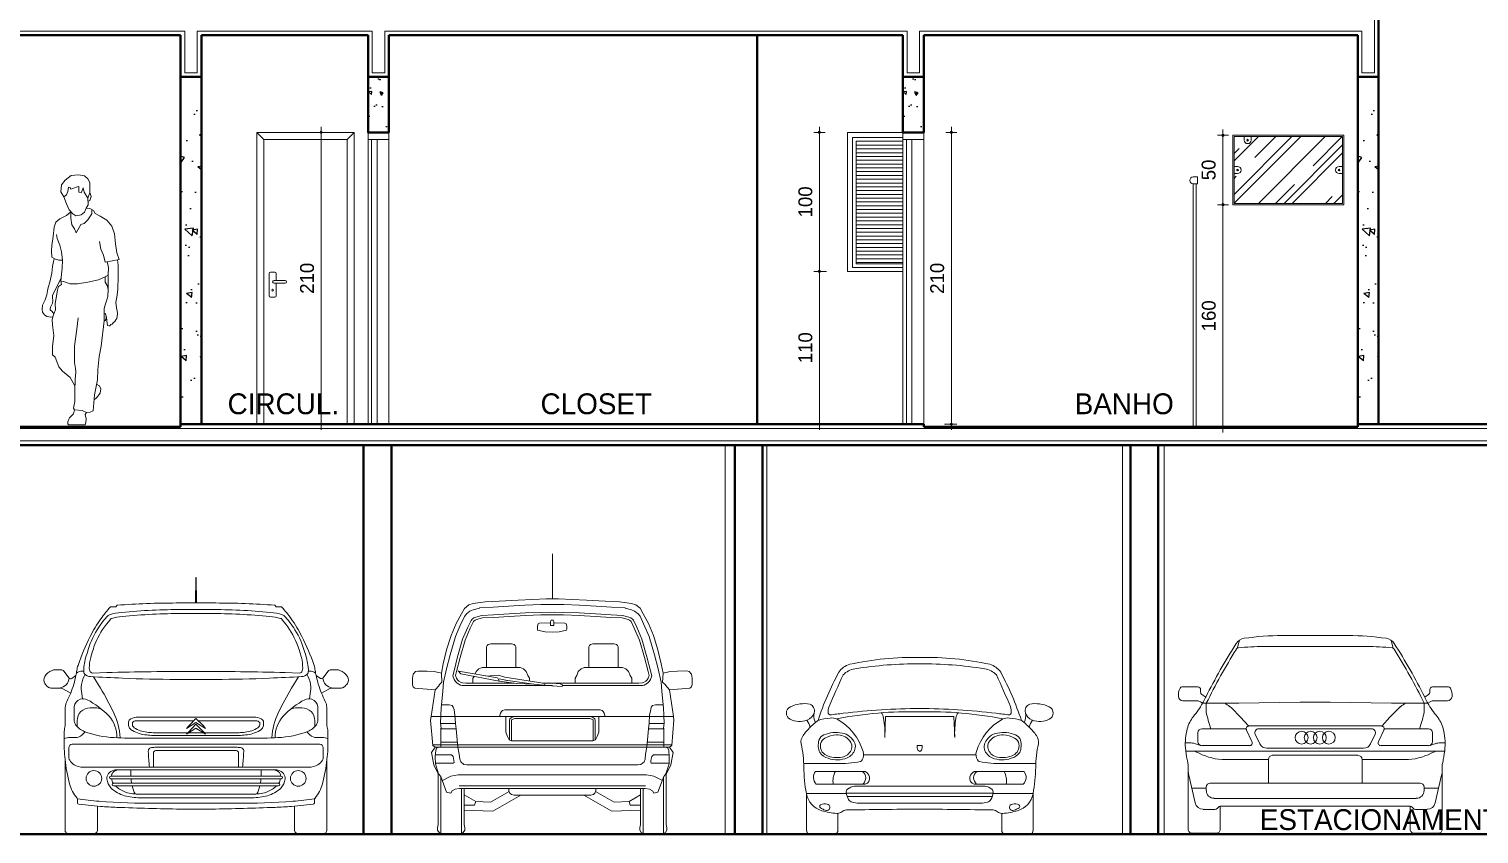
# Model space of a CAD drawing. Header units: millimetres. Extents: x 13204 to 24802, y 21209 to 40694.
# Drawn here: x 14098 to 15141, y 28889 to 29468 of the extents above; entities that cross this region are included whole.
import ezdxf

# ---------------------------------------------------------------- set-up
doc = ezdxf.new("R2010")
doc.units = ezdxf.units.MM
for name, color, linetype, lineweight in [('COTAS', 30, 'Continuous', 5), ('Esquadrias', 2, 'Continuous', 20), ('Hachura', 8, 'Continuous', 0), ('Layout', 6, 'Continuous', 15), ('Meia Parede', 11, 'Continuous', 40), ('Moveis', 6, 'Continuous', 13), ('PAREDE', 1, 'Continuous', 40), ('Paredes', 1, 'Continuous', 40), ('PISO', 5, 'Continuous', 5), ('TEXTO', 4, 'Continuous', 5), ('Veiculos e pessoas', 245, 'Continuous', 0)]:
    doc.layers.add(name, color=color, linetype=linetype, lineweight=lineweight)
doc.layers.add('HACHURAS', color=8, linetype='Continuous')
doc.styles.add('LANA', font='stylu.ttf')
doc.dimstyles.new('COTA 50', dxfattribs={"dimscale": 0, "dimtxt": 10, "dimasz": 0.5, "dimexe": 1.25, "dimexo": 5, "dimgap": 5, "dimtad": 1, "dimdec": 0, "dimtxsty": 'LANA', "dimblk": 'cota', "dimcen": 2.5, "dimse2": 1, "dimclrd": 256, "dimclre": 256, "dimclrt": 256, "dimaunit": 1, "dimadec": 0, "dimazin": 0, "dimtfac": 1, "dimtdec": 0, "dimtmove": 0, "dimatfit": 3, "dimldrblk": 'DOTSMALL', "dimfxl": 5, "dimfxlon": 1, "dimtzin": 9, "dimlwd": -1, "dimlwe": -1, "dimarcsym": 0})

# ---------------------------------------------------------------- blocks, each defined once
blk = doc.blocks.new('Xsara Picasso_f')
at = {"layer": 'Veiculos e pessoas'}
blk.add_lwpolyline([(334, 1422, 0.036518), (247, 1214, 0.049026), (238, 1178, -0.012477), (232, 1142), (201, 1120, -0.393143), (184, 1123), (144, 1173, 0.201866), (126, 1183), (83, 1183, 0.093217), (60, 1178, 0.168146), (7, 1133, 0.272807), (7, 1084, 0.106088), (30, 1059, 0.142364), (52, 1051), (114, 1051, -0.111184), (133, 1047), (194, 1015, -0.022939), (166, 955, 0.125182), (155, 912), (155, 801, -0.046431), (150, 760, 0.033805), (147, 717), (147, 613, 0.010186), (153, 538), (153, 31, 0.414214), (184, 0), (356, 0, 0.414214), (387, 31), (387, 200), (408, 198, 0.009834), (527, 192, 0.003729), (983, 179), (1096, 179), (1209, 179, 0.003729), (1666, 192, 0.009834), (1784, 198), (1805, 200), (1805, 31, 0.414214), (1836, 0), (2008, 0, 0.414214), (2039, 31), (2039, 538, 0.010186), (2046, 613), (2046, 717, 0.033805), (2043, 760, -0.046431), (2037, 801), (2037, 912, 0.125182), (2027, 955, -0.022939), (1999, 1015), (2059, 1047, -0.111184), (2079, 1051), (2141, 1051, 0.142364), (2163, 1059, 0.106088), (2186, 1084, 0.272807), (2186, 1133, 0.168146), (2132, 1178, 0.093217), (2109, 1183), (2067, 1183, 0.201866), (2048, 1173), (2008, 1123, -0.393143), (1992, 1120), (1960, 1142, -0.012477), (1954, 1178, 0.049026), (1946, 1214, 0.036518), (1858, 1422, 0.035437), (1781, 1550, 0.038843), (1711, 1635), (1672, 1635), (1664, 1647, 0.018417), (1238, 1663), (1100, 1663), (1097, 1846), (1095, 1846), (1092, 1663), (954, 1663, 0.018417), (528, 1647), (520, 1635), (481, 1635, 0.038843), (412, 1550, 0.035437)], format="xyb", close=True, dxfattribs=at)
at = {"layer": 'Veiculos e pessoas', "color": 8}
for points in [[(337, 1133, -0.216), (292, 1155, -0.13733), (288, 1181), (289, 1203, -0.060917), (314, 1307, -0.075164), (385, 1470, -0.059602), (463, 1572, -0.12864), (473, 1578, -0.047572), (561, 1595, -0.024033), (1000, 1616), (1096, 1616), (1193, 1616, -0.024033), (1631, 1595, -0.047572), (1719, 1578, -0.12864), (1729, 1572, -0.059602), (1808, 1470, -0.075164), (1879, 1307, -0.060917), (1903, 1203), (1905, 1181, -0.13733), (1900, 1155, -0.216), (1855, 1133, -0.000888), (1625, 1122, -0.011379), (1235, 1113), (1096, 1113), (957, 1113, -0.011379), (567, 1122, -0.000888)], [(1096, 1171, 0.005626), (453, 1162), (350, 1159, -0.285895), (332, 1174, -0.085989), (328, 1194, -0.065828), (338, 1271, -0.031861), (371, 1371, -0.079973), (465, 1528), (482, 1548, -0.150783), (488, 1552, -0.043769), (564, 1566, -0.024033), (1000, 1587), (1096, 1587), (1193, 1587, -0.024033), (1628, 1566, -0.043769), (1705, 1552, -0.150783), (1711, 1548), (1728, 1528, -0.079973), (1822, 1371, -0.031861), (1855, 1271, -0.065828), (1864, 1194, -0.085989), (1861, 1174, -0.285895), (1842, 1159), (1739, 1162, 0.005626)], [(1406, 709), (1096, 709), (786, 709, -0.013749), (741, 713, -0.117613), (638, 745, -0.083221), (618, 762, -0.168462), (610, 787), (610, 805, -0.199975), (616, 820, -0.192348), (666, 840), (1096, 840), (1527, 840, -0.192348), (1576, 820, -0.199975), (1583, 805), (1583, 787, -0.168462), (1574, 762, -0.083221), (1555, 745, -0.117613), (1452, 713, -0.013749)], [(219, 499, 0.137638), (285, 481), (1096, 481), (1908, 481, 0.137638), (1973, 499, 0.114466), (2006, 531, 0.136391), (2012, 552), (2012, 621, 0.415454), (1987, 646), (1096, 646), (205, 646, 0.415454), (180, 621), (180, 552, 0.136391), (187, 531, 0.114466)], [(705, 261, -0.063331), (596, 272, -0.114603), (496, 321, -0.147407), (458, 377, -0.133969), (457, 417, -0.209319), (482, 450, -0.12926), (527, 462), (1096, 462), (1665, 462, -0.12926), (1710, 450, -0.209319), (1735, 417, -0.133969), (1734, 377, -0.147407), (1696, 321, -0.114603), (1596, 272, -0.063331), (1487, 261), (1096, 261)], [(483, 398, -0.952237), (483, 417), (1096, 417), (1709, 417, -0.952237), (1709, 398), (1096, 398)], [(502, 346, -0.952237), (502, 365), (1096, 365), (1690, 365, -0.952237), (1690, 346), (1096, 347)]]:
    blk.add_lwpolyline(points, format="xyb", close=True, dxfattribs=at)
for points in [[(1092, 1663), (1100, 1663)], [(1148, 729), (1096, 729), (1045, 729)]]:
    blk.add_lwpolyline(points, dxfattribs=at)
for points in [[(287, 1173), (279, 1173, 0.1617), (236, 1159)], [(297, 1150, 0.094543), (272, 1076, 0.072657), (273, 1009), (278, 974)], [(1914, 974), (1919, 1009, 0.072657), (1921, 1076, 0.094543), (1895, 1150)], [(1957, 1159, 0.1617), (1913, 1173), (1905, 1173)], [(114, 1051, 0.352741), (184, 1123)], [(194, 1015, 0.045842), (232, 1142)], [(551, 692, 0.093607), (502, 876, 0.024681), (409, 1049), (358, 1132)], [(1834, 1132), (1784, 1049, 0.024681), (1690, 876, 0.093607), (1641, 692)], [(1960, 1142, 0.045842), (1999, 1015)], [(2008, 1123, 0.352741), (2079, 1051)], [(706, 689), (1096, 689), (706, 689, -0.014574), (508, 694, -0.081657), (292, 738, -0.135607), (229, 787, -0.077763), (220, 811, -0.014359), (219, 919, -0.254646), (261, 970, -0.206975), (312, 967, -0.081315), (468, 850, -0.190852), (527, 693)], [(1487, 689, 0.014574), (1685, 694, 0.081657), (1901, 738, 0.135607), (1963, 787, 0.077763), (1972, 811, 0.014359), (1973, 919, 0.254646), (1931, 970, 0.206975), (1880, 967, 0.081315), (1725, 850, 0.190852), (1666, 693)], [(240, 774), (240, 815, -0.414214), (333, 908), (351, 908), (371, 908, -0.076025), (411, 902)], [(1952, 774), (1952, 815, 0.414214), (1859, 908), (1842, 908), (1822, 908, 0.076025), (1781, 902)], [(299, 735), (276, 713, -0.207618), (228, 695), (190, 695, 0.129287), (147, 684)], [(1080, 815), (666, 815, 0.250037), (638, 803), (638, 787, 0.114954), (640, 778, 0.089451), (651, 765, 0.115998), (743, 733, 0.013541), (787, 729), (1037, 729)], [(1112, 815), (1527, 815, -0.250037), (1555, 803), (1555, 787, -0.114954), (1553, 778, -0.089451), (1541, 765, -0.115998), (1449, 733, -0.013541), (1406, 729), (1156, 729)], [(2046, 684, 0.129287), (2003, 695), (1965, 695, -0.207618), (1916, 713), (1894, 735)], [(153, 538, 0.037587), (186, 362, 0.108651), (240, 258), (244, 253, 0.019233), (398, 236, 0.017996), (807, 221), (1096, 221), (1385, 221, 0.017996), (1794, 236, 0.019233), (1948, 253), (1948, 223, -0.362348), (1940, 215), (1805, 200)], [(1431, 481, 0.005573), (1440, 593, 0.06832), (1440, 601, 0.286121), (1423, 620, 0.071157), (1392, 624), (1096, 624), (800, 624, 0.071157), (769, 620, 0.286121), (753, 601, 0.06832), (752, 593, 0.005573), (761, 481)], [(1403, 481), (1403, 582, 0.414214), (1385, 600), (1096, 600), (807, 600, 0.414214), (789, 582), (789, 481)], [(2039, 538, -0.037587), (2006, 362, -0.108651), (1953, 258), (1948, 253)], [(817, 462), (541, 462, 0.171119), (503, 448, 0.198831), (486, 417)], [(627, 462), (627, 427, 0.007109), (627, 417)], [(1707, 417, 0.198831), (1690, 448, 0.171119), (1651, 462), (1375, 462)], [(1565, 417, 0.007109), (1565, 427), (1565, 462)], [(487, 398, 0.097248), (500, 365)], [(1676, 346, -0.050137), (1646, 323, -0.068781), (1589, 297, -0.063564), (1488, 287), (1096, 287), (705, 287, -0.063564), (603, 297, -0.068781), (546, 323, -0.050137), (516, 346)], [(628, 398, 0.024972), (633, 365)], [(637, 346, 0.046128), (657, 288)], [(1535, 288, 0.046128), (1555, 346)], [(1559, 365, 0.024972), (1564, 398)], [(1692, 365, 0.097248), (1705, 398)], [(387, 200), (252, 215, -0.362348), (244, 223), (244, 253)]]:
    blk.add_lwpolyline(points, format="xyb", dxfattribs=at)
for points in [[(1096, 831), (1147, 780), (1165, 759), (1096, 802), (1027, 759), (1046, 780)], [(1096, 790), (1147, 739), (1165, 719), (1096, 761), (1027, 719), (1046, 739)], [(1487, 689), (1096, 689)]]:
    blk.add_lwpolyline(points, close=True, dxfattribs=at)
for centre in [(361, 400), (1832, 400)]:
    blk.add_circle(centre, 56, dxfattribs=at)
blk = doc.blocks.new('Van_f')
at = {"layer": 'Veiculos e pessoas', "color": 8}
for p, q in [((1007, 1693), (1007, 2016)), ((349, 1152), (330, 1175)), ((332, 1173), (612, 1124)), ((623, 1101), (349, 1152)), ((619, 1143), (528, 1137)), ((616, 1120), (623, 1101)), ((665, 1129), (619, 1143)), ((684, 1105), (623, 1118)), ((674, 1105), (672, 1105)), ((873, 1079), (686, 1105)), ((968, 1068), (873, 1079)), ((956, 1084), (949, 1070)), ((165, 569), (280, 569)), ((1848, 569), (1734, 569)), ((166, 511), (294, 511)), ((188, 433), (186, 433)), ((204, 413), (188, 433)), ((1847, 511), (1719, 511)), ((1809, 413), (1825, 433)), ((1825, 433), (1827, 433)), ((246, 301), (204, 413)), ((373, 171), (373, 328)), ((1641, 172), (1641, 328)), ((1767, 301), (1809, 413)), ((276, 295), (246, 301)), ((730, 279), (781, 279)), ((1283, 279), (1233, 279)), ((1737, 295), (1767, 301))]:
    blk.add_line(p, q, dxfattribs=at)
at = {"layer": 'Veiculos e pessoas'}
blk.add_lwpolyline([(213, 2), (193, 11), (181, 27), (181, 45), (186, 68), (186, 433), (186, 433), (153, 499), (136, 587), (163, 624), (147, 637), (131, 819), (135, 845), (163, 1038), (17, 1050), (5, 1059), (1, 1075), (0, 1121), (4, 1150), (22, 1169), (38, 1173), (107, 1172), (157, 1170), (209, 1157), (222, 1226), (246, 1326), (279, 1429), (314, 1516), (353, 1585), (375, 1624), (405, 1650), (436, 1659), (523, 1672), (625, 1677), (762, 1684), (864, 1689), (962, 1692), (1007, 1693), (1051, 1692), (1149, 1689), (1252, 1684), (1388, 1677), (1490, 1672), (1577, 1659), (1609, 1650), (1638, 1625), (1661, 1585), (1699, 1516), (1734, 1429), (1767, 1326), (1791, 1226), (1804, 1157), (1856, 1170), (1907, 1172), (1975, 1174), (1991, 1169), (2009, 1150), (2013, 1121), (2013, 1076), (2008, 1059), (1996, 1050), (1850, 1038), (1878, 845), (1882, 819), (1867, 637), (1850, 624), (1877, 587), (1860, 499), (1828, 433), (1827, 433), (1827, 68), (1832, 45), (1832, 27), (1821, 11), (1801, 2), (1667, 2), (1647, 11), (1636, 27), (1636, 45), (1641, 68), (1641, 172), (1436, 165), (1233, 279), (1007, 279), (781, 279), (578, 165), (373, 171), (373, 68), (378, 45), (378, 27), (366, 11), (346, 2)], close=True, dxfattribs=at)
at = {"layer": 'Veiculos e pessoas', "color": 8}
for points in [[(204, 624), (205, 759), (207, 761), (202, 797), (204, 852), (204, 856), (206, 905), (218, 1028), (224, 1092), (245, 1188), (271, 1290), (309, 1421), (349, 1512), (376, 1567), (389, 1586), (414, 1604), (437, 1613), (482, 1626), (482, 1628), (580, 1633), (692, 1639), (810, 1648), (924, 1651), (1020, 1652)], [(1007, 1068), (384, 1068), (357, 1070), (357, 1070), (345, 1072), (322, 1086), (310, 1099), (301, 1113), (291, 1138), (299, 1175), (325, 1275), (361, 1402), (399, 1489), (423, 1538), (429, 1546), (442, 1555), (455, 1561), (500, 1573), (583, 1578), (695, 1584), (813, 1592), (925, 1595), (1020, 1597)], [(732, 1087), (385, 1087), (359, 1089), (351, 1090), (334, 1100), (325, 1111), (317, 1121), (310, 1140), (317, 1170), (343, 1271), (379, 1395), (416, 1481), (439, 1529), (442, 1533), (451, 1539), (461, 1543), (503, 1555), (584, 1559), (696, 1565), (814, 1574), (925, 1577), (1020, 1578)], [(1078, 1068), (1629, 1068), (1657, 1070), (1657, 1070), (1669, 1072), (1691, 1086), (1703, 1099), (1713, 1113), (1722, 1139), (1714, 1175), (1688, 1276), (1652, 1402), (1614, 1489), (1590, 1539), (1584, 1546), (1572, 1555), (1558, 1561), (1513, 1573), (1430, 1578), (1318, 1584), (1200, 1592), (1088, 1595), (993, 1597)], [(1007, 1087), (1629, 1087), (1655, 1089), (1662, 1090), (1679, 1100), (1689, 1111), (1696, 1121), (1703, 1140), (1696, 1170), (1670, 1271), (1635, 1396), (1597, 1481), (1574, 1529), (1571, 1533), (1562, 1539), (1553, 1543), (1510, 1555), (1429, 1559), (1317, 1565), (1199, 1574), (1088, 1577), (993, 1578)], [(1810, 624), (1809, 759), (1806, 761), (1811, 797), (1810, 852), (1810, 857), (1808, 905), (1796, 1028), (1790, 1092), (1768, 1188), (1742, 1290), (1704, 1421), (1664, 1512), (1638, 1567), (1624, 1586), (1599, 1604), (1576, 1614), (1531, 1626), (1531, 1628), (1433, 1633), (1322, 1639), (1203, 1648), (1089, 1651), (994, 1652)], [(994, 1521), (915, 1518), (915, 1518), (906, 1514), (899, 1495), (899, 1495), (899, 1476), (899, 1478), (901, 1467), (955, 1455), (955, 1455), (1006, 1452)], [(1006, 1502), (994, 1502), (994, 1530), (999, 1539), (1006, 1540)], [(1006, 1502), (1017, 1502), (1017, 1530), (1013, 1539), (1006, 1540)], [(1017, 1521), (1096, 1518), (1096, 1518), (1106, 1514), (1112, 1495), (1112, 1495), (1112, 1476), (1112, 1478), (1110, 1467), (1056, 1455), (1056, 1455), (1006, 1452)], [(533, 1348), (537, 1357), (545, 1364), (563, 1370)], [(714, 1370), (563, 1370)], [(744, 1348), (740, 1357), (732, 1364), (714, 1370)], [(1269, 1348), (1274, 1357), (1281, 1364), (1299, 1370)], [(1299, 1370), (1451, 1370)], [(1481, 1348), (1476, 1357), (1469, 1364), (1451, 1370)], [(533, 1198), (533, 1348)], [(744, 1198), (744, 1348)], [(1269, 1198), (1269, 1348)], [(1481, 1198), (1481, 1348)], [(209, 1157), (212, 1093), (192, 1073), (192, 1070), (163, 1038)], [(451, 1152), (458, 1169), (478, 1188), (501, 1198)], [(776, 1198), (501, 1198)], [(842, 1121), (830, 1142), (819, 1169), (799, 1188), (776, 1198)], [(1172, 1121), (1183, 1142), (1194, 1169), (1215, 1188), (1237, 1198)], [(1237, 1198), (1512, 1198)], [(1578, 1121), (1566, 1142), (1556, 1169), (1535, 1188), (1512, 1198)], [(1804, 1157), (1801, 1094), (1821, 1073), (1821, 1071), (1850, 1038)], [(435, 1121), (443, 1135)], [(435, 1121), (435, 1087)], [(623, 1101), (749, 1084), (873, 1079)], [(665, 1129), (956, 1084), (977, 1088), (1063, 1080)], [(842, 1121), (842, 1101)], [(1007, 1087), (936, 1087)], [(968, 1068), (1077, 1062), (1079, 1074), (1063, 1080)], [(1172, 1121), (1172, 1087)], [(1578, 1121), (1578, 1087)], [(135, 845), (1007, 845)], [(208, 929), (264, 930), (285, 924), (294, 912), (299, 897), (306, 856), (309, 796), (314, 757), (327, 624), (335, 574), (340, 539), (347, 519), (370, 501), (391, 499), (415, 497), (1007, 497)], [(664, 894), (648, 889), (641, 882), (634, 870), (630, 852), (630, 845)], [(664, 894), (1007, 894)], [(714, 671), (696, 678), (684, 702), (672, 734), (672, 775), (672, 845)], [(731, 845), (710, 837), (701, 828), (701, 828), (699, 817), (699, 677)], [(1805, 929), (1749, 930), (1729, 924), (1719, 912), (1715, 897), (1707, 856), (1704, 797), (1699, 758), (1686, 624), (1678, 574), (1674, 539), (1667, 519), (1644, 501), (1623, 499), (1598, 497), (1007, 497)], [(1350, 894), (1007, 894)], [(1878, 845), (1007, 845)], [(1282, 845), (1303, 837), (1312, 828), (1312, 828), (1315, 817), (1315, 677)], [(1299, 671), (1318, 678), (1329, 703), (1341, 734), (1342, 775), (1342, 845)], [(1350, 894), (1366, 889), (1372, 882), (1379, 871), (1384, 852), (1384, 845)], [(202, 796), (309, 796)], [(205, 757), (314, 757)], [(738, 832), (718, 825), (714, 821), (712, 815), (712, 672)], [(738, 832), (1007, 832)], [(1276, 832), (1007, 832)], [(1276, 832), (1296, 825), (1300, 821), (1301, 815), (1301, 672)], [(1809, 757), (1699, 757)], [(1811, 796), (1704, 796)], [(146, 642), (1007, 642)], [(204, 660), (324, 660)], [(714, 671), (1007, 671)], [(1299, 671), (1007, 671)], [(1867, 642), (1007, 642)], [(1810, 660), (1690, 660)], [(163, 624), (1007, 624)], [(188, 433), (167, 505), (164, 558), (168, 601), (174, 617), (191, 624)], [(280, 569), (292, 559), (298, 528), (299, 514), (294, 511)], [(1850, 624), (1007, 624)], [(1734, 569), (1722, 559), (1715, 528), (1715, 514), (1719, 511)], [(1825, 433), (1847, 505), (1849, 558), (1845, 601), (1839, 617), (1823, 624)], [(215, 384), (276, 417), (329, 425), (371, 426), (1007, 426)], [(1799, 384), (1737, 417), (1684, 426), (1642, 426), (1007, 426)], [(205, 5), (205, 410)], [(276, 295), (285, 311), (308, 323), (338, 328), (372, 328), (1007, 328)], [(336, 346), (372, 347), (1007, 347)], [(354, 5), (354, 328)], [(730, 279), (712, 284), (700, 295), (693, 311), (693, 328)], [(1677, 346), (1642, 347), (1007, 347)], [(1737, 295), (1728, 311), (1706, 323), (1676, 328), (1642, 328), (1007, 328)], [(1283, 279), (1302, 284), (1313, 295), (1320, 311), (1320, 328)], [(1660, 5), (1660, 328)], [(1808, 5), (1808, 410)], [(696, 305), (562, 230), (455, 233), (446, 208), (373, 208)], [(455, 233), (373, 282)], [(1317, 305), (1451, 230), (1559, 233), (1568, 208), (1641, 208)], [(1559, 233), (1641, 283)]]:
    blk.add_lwpolyline(points, dxfattribs=at)
blk = doc.blocks.new('Porsche_f')
at = {"layer": 'Veiculos e pessoas', "color": 8}
blk.add_line((556, 570), (1365, 570), dxfattribs=at)
at = {"layer": 'Veiculos e pessoas'}
blk.add_lwpolyline([(960, 180, 0.000557), (432, 173, 0.183716), (400, 160, -0.171744), (370, 148), (370, 18), (358, 0), (171, 0), (150, 9), (144, 29), (144, 291, -0.042839), (126, 480, 0.052298), (106, 649, -0.194835), (121, 709, -0.040834), (172, 770, 0.092535), (148, 819, -0.20081), (28, 826, -0.630085), (29, 916, -0.153001), (169, 935, -0.391104), (200, 873, 0.179826), (209, 803, -0.012315), (228, 818, -0.043421), (378, 1164, -0.178274), (456, 1222, -0.056897), (960, 1271, -0.056897), (1465, 1222, -0.178274), (1543, 1164, -0.043421), (1692, 818, -0.012315), (1711, 803, 0.179826), (1721, 873, -0.391104), (1752, 935, -0.153001), (1892, 916, -0.630085), (1893, 826, -0.20081), (1772, 819, 0.092535), (1748, 770, -0.040834), (1800, 709, -0.194835), (1815, 649, 0.052298), (1795, 480, -0.042839), (1776, 291), (1776, 29), (1771, 9), (1750, 0), (1563, 0), (1551, 18), (1551, 148, -0.171744), (1521, 160, 0.183716), (1488, 173, 0.000557)], format="xyb", close=True, dxfattribs=at)
at = {"layer": 'Veiculos e pessoas', "color": 8}
for points in [[(960, 1226, 0.038025), (493, 1190, 0.16873), (409, 1145, 0.011179), (308, 917, 0.142163), (302, 871, 0.273169), (314, 857, -0.004302), (410, 869, -0.028578), (960, 904, -0.028578), (1510, 869, -0.004302), (1607, 857, 0.273169), (1618, 871, 0.142163), (1613, 917, 0.011179), (1512, 1145, 0.16873), (1428, 1190, 0.038025)], [(401, 727, 0.143065), (271, 714, 0.229597), (235, 675, 0.175365), (241, 586, 0.174928), (302, 545, 0.185477), (438, 548, 0.227747), (494, 610, 0.171948), (492, 655, 0.246382)], [(1520, 727, -0.143065), (1650, 714, -0.229597), (1685, 675, -0.175365), (1680, 586, -0.174928), (1619, 545, -0.185477), (1482, 548, -0.227747), (1426, 610, -0.171948), (1429, 655, -0.246382)], [(454, 674, 0.237019), (360, 713, 0.100227), (278, 690, 0.233075), (246, 648, 0.340141), (287, 567, 0.159435), (401, 553, 0.246078), (466, 604, 0.305869)], [(960, 637), (978, 637), (978, 620, -0.29829), (960, 594, -0.29829), (942, 620), (942, 637)], [(1467, 674, -0.237019), (1561, 713, -0.100227), (1643, 690, -0.233075), (1674, 648, -0.340141), (1633, 567, -0.159435), (1520, 553, -0.246078), (1455, 604, -0.305869)], [(210, 450, 0.377819), (215, 359), (568, 359, 0.411926), (598, 411, 0.203963), (568, 450)], [(1352, 450), (1711, 450, -0.377819), (1706, 359), (1353, 359, -0.411926), (1322, 411, -0.203963)], [(271, 175, 0.012503), (289, 169, 0.689365), (308, 207, 0.149911), (293, 216, 0.188448), (246, 209, 0.567984), (246, 188, 0.04969)], [(1650, 175, -0.012503), (1631, 169, -0.689365), (1612, 207, -0.149911), (1628, 216, -0.188448), (1674, 209, -0.567984), (1675, 188, -0.04969)]]:
    blk.add_lwpolyline(points, format="xyb", close=True, dxfattribs=at)
for points in [[(125, 508), (362, 508, 0.056507), (533, 522, 0.154981), (546, 534, 0.209996), (553, 593, 0.187846), (366, 827, 0.115584), (315, 835, 0.05473), (228, 818, 0.05473)], [(148, 819, 0.003312), (150, 820, 0.237546), (200, 873, 0.237546)], [(1558, 829, 0.055904), (960, 879, 0.055904), (363, 829, 0.055904)], [(685, 873, -0.104464), (700, 835, -0.053048), (709, 695), (715, 847), (960, 847), (1205, 847), (1212, 695, -0.053048), (1221, 835, -0.104464), (1236, 873)], [(1796, 508), (1558, 508, -0.056507), (1388, 522, -0.154981), (1375, 534, -0.209996), (1368, 593, -0.187846), (1555, 827, -0.115584), (1606, 835, -0.05473), (1692, 818, -0.05473)], [(1772, 819, -0.003312), (1770, 820, -0.237546), (1721, 873, -0.237546)], [(172, 770, -0.025259), (209, 803, -0.043421)], [(1748, 770, 0.025259), (1711, 803, 0.043421)], [(353, 450, 0.179988), (338, 359, 0.179988)], [(551, 359, 0.207734), (572, 404, 0.269599), (548, 450, 0.269599)], [(1373, 450, 0.269599), (1348, 404, 0.207734), (1370, 359)], [(1583, 359, 0.179988), (1567, 450, 0.179988)], [(1473, 249, 0.112106), (1489, 297, 0.244044), (1479, 323, 0.14801), (1431, 345), (490, 345, 0.14801), (441, 323, 0.244044), (431, 297, 0.112106), (448, 249, 0.179676), (474, 229, 0.086464), (522, 222), (1399, 222, 0.086464), (1447, 229)], [(370, 148, -0.034609), (363, 148, -0.047661), (255, 168, -0.284063), (145, 289, -0.00054), (144, 291, 0.052298)], [(1551, 148, 0.034609), (1558, 148, 0.047661), (1665, 168, 0.284063), (1776, 289, 0.00054), (1776, 291, -0.052298)]]:
    blk.add_lwpolyline(points, format="xyb", dxfattribs=at)
for points in [[(432, 291), (144, 291)], [(1489, 295), (432, 295)], [(1483, 269), (438, 269)], [(1489, 291), (1776, 291)]]:
    blk.add_lwpolyline(points, dxfattribs=at)
blk.add_arc((1433, 274), 47.3, 287.5384, 328.2824, dxfattribs=at)
blk = doc.blocks.new('Audi A3_f')
at = {"layer": 'Veiculos e pessoas', "color": 8}
for p, q in [((369, 1362), (352, 1303)), ((1460, 1362), (1476, 1303)), ((914, 1316), (543, 1316)), ((914, 1316), (1285, 1316)), ((103, 908), (365, 908)), ((129, 908), (129, 845)), ((365, 908), (806, 915)), ((914, 915), (806, 915)), ((914, 915), (1022, 915)), ((1463, 908), (1022, 915)), ((1725, 908), (1463, 908)), ((1699, 908), (1699, 845)), ((433, 744), (376, 807)), ((437, 744), (914, 744)), ((1391, 744), (914, 744)), ((1395, 744), (1452, 807)), ((70, 696), (70, 630)), ((408, 724), (98, 724)), ((418, 718), (459, 632)), ((483, 684), (516, 615)), ((508, 724), (914, 724)), ((1320, 724), (914, 724)), ((1345, 684), (1312, 615)), ((1410, 718), (1369, 632)), ((1420, 724), (1730, 724)), ((1758, 696), (1758, 630)), ((-21, 622), (10, 622)), ((-18, 563), (914, 563)), ((52, 616), (89, 604)), ((98, 603), (440, 603)), ((566, 584), (914, 584)), ((607, 533), (914, 533)), ((1262, 584), (914, 584)), ((1846, 563), (914, 563)), ((1221, 533), (914, 533)), ((1730, 603), (1388, 603)), ((1776, 616), (1739, 604)), ((1849, 622), (1818, 622)), ((577, 502), (268, 502)), ((577, 333), (577, 502)), ((1251, 502), (1560, 502)), ((1251, 333), (1251, 502)), ((4, 391), (50, 190)), ((914, 333), (159, 333)), ((914, 333), (1669, 333)), ((1824, 391), (1778, 190)), ((25, 297), (130, 297)), ((130, 304), (130, 279)), ((186, 223), (914, 223)), ((1642, 223), (914, 223)), ((1698, 304), (1698, 279)), ((1803, 297), (1698, 297)), ((192, 144), (108, 144)), ((210, 152), (217, 159)), ((1619, 152), (1611, 159)), ((1636, 144), (1720, 144))]:
    blk.add_line(p, q, dxfattribs=at)
at = {"layer": 'Veiculos e pessoas'}
blk.add_lwpolyline([(914, 1395), (678, 1395, 0.036573), (403, 1375, 0.218267), (345, 1338, 0.024659), (126, 952), (99, 970, -0.249932), (89, 988), (89, 1006, 0.414214), (70, 1025), (-45, 1025, 0.285438), (-59, 1016, 0.13062), (-71, 956, 0.396481), (-38, 925), (65, 925, -0.14887), (88, 918), (103, 908, -0.039751), (37, 812, 0.10585), (-7, 724, 0.083755), (-20, 586, 0.033039), (-8, 502, 0.004564), (-4, 482, -0.056575), (0, 449), (0, 0, 0.414214), (28, -28), (202, -28, 0.414214), (230, 0), (230, 167, -0.044088), (235, 167), (914, 167), (1594, 167, -0.044088), (1598, 167), (1598, 0, 0.414214), (1626, -28), (1800, -28, 0.414214), (1828, 0), (1828, 449, -0.056575), (1832, 482, 0.004564), (1836, 502, 0.033039), (1848, 586, 0.083755), (1836, 724, 0.10585), (1791, 812, -0.039751), (1725, 908), (1741, 918, -0.14887), (1763, 925), (1866, 925, 0.396481), (1899, 956, 0.13062), (1887, 1016, 0.285438), (1873, 1025), (1758, 1025, 0.414214), (1739, 1006), (1739, 988, -0.249932), (1729, 970), (1702, 952, 0.024659), (1483, 1338, 0.218267), (1425, 1375, 0.036573), (1151, 1395)], format="xyb", close=True, dxfattribs=at)
at = {"layer": 'Veiculos e pessoas', "color": 8}
for centre in [(816, 660), (881, 660), (947, 660), (1012, 660)]:
    blk.add_circle(centre, 46.4, dxfattribs=at)
for centre, radius, start, end in [((4145, -1071), 4476, 148.0652, 153.766), ((363, 1286), 20.2, 96.122, 148.0652), ((543, -394), 1710, 90, 96.122), ((1285, -394), 1710, 83.878, 90), ((1465, 1286), 20.2, 31.9348, 83.878), ((-2316, -1071), 4476, 26.234, 31.9348), ((-534, 1273), 734, 330.1227, 333.3828), ((4145, -1071), 4499, 153.2792, 153.3828), ((-2316, -1071), 4499, 26.6172, 26.7208), ((2362, 1273), 734, 206.6172, 209.8773), ((1176, 1067), 1070, 191.9798, 198.6852), ((208, 780), 138, 48.1488, 67.9547), ((-350, 157), 975, 41.8837, 48.1488), ((2178, 157), 975, 131.8512, 138.1163), ((1620, 780), 138, 112.0453, 131.8512), ((652, 1067), 1070, 341.3148, 348.0202), ((437, 724), 19.9, 90, 205.3904), ((1391, 724), 19.9, 334.6096, 90), ((98, 696), 27.9, 90, 180), ((98, 630), 27.9, 180, 270), ((408, 713), 11.3, 25.3904, 90), ((440, 623), 20.9, 270, 25.3904), ((508, 696), 27.9, 90, 205.3904), ((1320, 696), 27.9, 334.6096, 90), ((1388, 623), 20.9, 154.6096, 270), ((1420, 713), 11.3, 90, 154.6096), ((1730, 696), 27.9, 360, 90), ((1730, 630), 27.9, 270, 0), ((10, 488), 135, 72.1642, 90), ((2, 399), 168, 62.7187, 76.8527), ((268, 915), 413, 242.7187, 270), ((566, 639), 55.7, 205.3904, 270), ((607, 502), 30.2, 90, 180), ((1221, 502), 30.2, 360, 90), ((1262, 639), 55.7, 270, 334.6096), ((1560, 915), 413, 270, 297.2813), ((1826, 399), 168, 103.1473, 117.2813), ((1818, 488), 135, 90, 107.8358), ((147, 423), 147, 180, 192.9517), ((1681, 423), 147, 347.0483, 0), ((159, 304), 29.2, 90, 180), ((1669, 304), 29.2, 360, 90), ((186, 279), 55.7, 180, 270), ((1642, 279), 55.7, 270, 0), ((108, 204), 59.8, 192.9517, 270), ((192, 168), 24.4, 270, 316.7693), ((235, 143), 24.4, 100.0976, 136.7693), ((1594, 143), 24.4, 43.2307, 79.9024), ((1636, 168), 24.4, 223.2307, 270), ((1720, 204), 59.8, 270, 347.0483)]:
    blk.add_arc(centre, radius, start, end, dxfattribs=at)
blk = doc.blocks.new('TRINCOE')
at = {"layer": 'PISO'}
for p, q in [((6, 111.8), (6, 95.8)), ((7, 112.8), (10, 112.8)), ((8.5, 105.8), (8.5, 105.8)), ((9.5, 106.8), (17.5, 106.8)), ((9.5, 104.8), (17.5, 104.8)), ((11, 111.8), (11, 106.8)), ((11, 104.8), (11, 95.8)), ((18.5, 105.8), (18.5, 105.8)), ((7, 94.8), (10, 94.8))]:
    blk.add_line(p, q, dxfattribs=at)
blk.add_circle((8.5, 99.8), 0.621, dxfattribs=at)
for centre, start, end in [((7, 111.8), 90, 180), ((9.5, 105.8), 90, 180), ((9.5, 105.8), 180, 270), ((10, 111.8), 0, 90), ((17.5, 105.8), 0, 90), ((17.5, 105.8), 270, 0), ((7, 95.8), 180, 270), ((10, 95.8), 270, 0)]:
    blk.add_arc(centre, 1, start, end, dxfattribs=at)
blk = doc.blocks.new('Pes004')
at = {"layer": 'Veiculos e pessoas', "color": 8}
for points in [[(-23, 1649), (-32, 1641), (-53, 1678), (-49, 1728), (-22, 1761), (20, 1794), (72, 1800), (115, 1792), (139, 1770), (154, 1744), (154, 1673), (140, 1631), (114, 1675), (106, 1707), (99, 1688), (91, 1670), (75, 1675), (76, 1716), (55, 1712), (32, 1701), (18, 1696), (14, 1708), (0, 1710), (-3, 1679), (-13, 1657), (-32, 1641), (-14, 1590), (5, 1549), (32, 1519), (54, 1504), (92, 1511), (115, 1532), (129, 1559), (155, 1558), (181, 1544), (194, 1522), (230, 1503), (278, 1473), (313, 1431), (332, 1375), (340, 1304), (349, 1238), (366, 1190), (265, 1172), (253, 1221), (233, 1265), (225, 1321)], [(32, 1701), (32, 1701)], [(154, 1673), (163, 1645), (154, 1615), (141, 1608)], [(140, 1631), (142, 1585), (129, 1559)], [(168, 1551), (168, 1518), (139, 1477), (113, 1450), (89, 1443), (56, 1382), (44, 1411), (25, 1441), (17, 1487), (18, 1534), (-13, 1507), (-61, 1483), (-90, 1459), (-102, 1422), (-109, 1357), (-118, 1292), (-122, 1252), (-120, 1208), (-92, 1192), (-68, 1185), (-42, 1185), (-49, 1246), (-62, 1293), (-81, 1341), (-86, 1370)], [(47, 281), (12, 341), (-42, 386), (-68, 417), (-94, 488), (-115, 505), (-113, 564), (-104, 643), (-113, 721), (-117, 755), (-111, 778), (-125, 774), (-154, 781), (-171, 792), (-186, 811), (-188, 830), (-187, 861), (-167, 900), (-156, 936), (-149, 964), (-145, 988), (-134, 1028), (-120, 1091), (-113, 1139), (-108, 1175), (-102, 1195)], [(-42, 1185), (-44, 1128), (-50, 1085), (-53, 1034)], [(353, 1188), (358, 1149), (359, 1071), (355, 975), (348, 919), (342, 884), (347, 843), (352, 821), (354, 798), (348, 765), (341, 756), (335, 743), (324, 738), (315, 725), (306, 723), (299, 712), (293, 712), (281, 716), (278, 749), (275, 776), (265, 805)], [(286, 1077), (288, 1133), (279, 1175), (279, 1175)], [(-52, 1059), (-69, 1023), (-95, 971), (-115, 930), (-114, 915), (-112, 896), (-115, 876), (-127, 851), (-130, 836), (-130, 827), (-116, 815), (-104, 800), (-92, 827), (-96, 873), (-85, 926), (-78, 971), (-70, 996), (-50, 1011), (-53, 1034), (-34, 1031), (12, 1014), (65, 1014), (140, 1026), (216, 1044), (264, 1065), (286, 1077), (287, 1019), (286, 974), (283, 923), (276, 901), (268, 870), (258, 838), (257, 821), (258, 789), (257, 748), (237, 567), (222, 492), (213, 396), (209, 324), (189, 217), (178, 100), (156, 92), (130, 88), (122, 74), (129, 44), (125, 17), (120, 0), (70, 0), (0, 0), (-3, 7), (-3, 21), (3, 41), (8, 51), (36, 80), (45, 109), (99, 104), (130, 88)], [(264, 1065), (266, 1027), (280, 1003), (286, 974)], [(-111, 778), (-104, 800)], [(70, 771), (60, 690), (43, 566), (43, 450), (52, 405), (54, 379), (48, 326), (46, 245), (47, 167), (38, 121), (45, 109)], [(257, 748), (265, 751), (271, 764), (273, 781)], [(203, 292), (224, 282), (233, 259), (229, 227), (203, 195), (185, 180)]]:
    blk.add_lwpolyline(points, dxfattribs=at)
blk = doc.blocks.new('cota')
at = {"layer": 'COTAS'}
blk.add_hatch(color=256, dxfattribs=at).paths.add_polyline_path([(-1.6, 0, 1), (1.6, 0, 1)])
for points in [[(-1.6, 0), (-8, 0)], [(0, 1.6), (0, 8)], [(8, 0), (1.6, 0)], [(0, -8), (0, -1.6)]]:
    blk.add_lwpolyline(points, dxfattribs=at)
blk.add_circle((0, 0), 1.6, dxfattribs=at)
blk = doc.blocks.new('*D1002')
at = {"layer": 'COTAS', "transparency": 16777216}
for p, q in [((14308, 29184.1), (14308, 29393.1)), ((14313, 29183.6), (14306.8, 29183.6))]:
    blk.add_line(p, q, dxfattribs=at)
at = {"layer": 'Defpoints', "color": 0, "transparency": 16777216}
for p in [(14308, 29393.6), (14331.8, 29393.6), (14331.8, 29183.6)]:
    blk.add_point(p, dxfattribs=at)
at = {"layer": 'COTAS', "transparency": 16777216, "xscale": 0.5, "yscale": 0.5, "zscale": 0.5}
for p, rotation in [((14308, 29393.6), 90), ((14308, 29183.6), 270)]:
    blk.add_blockref('cota', p, dxfattribs=dict(at, rotation=rotation))
at = {"layer": 'COTAS', "transparency": 16777216, "insert": (14297.9, 29288.6), "char_height": 10, "attachment_point": 5, "rotation": 90, "style": 'LANA'}
blk.add_mtext('210', dxfattribs=at)
blk = doc.blocks.new('_DotSmall')
at = {"layer": 'PAREDE', "color": 0, "const_width": 0.5}
blk.add_lwpolyline([(-0.0625, 0, 1), (0.0625, 0, 1)], format="xyb", close=True, dxfattribs=at)
blk = doc.blocks.new('*D1003')
at = {"layer": 'COTAS', "transparency": 16777216}
for p, q in [((14666.7, 29184.1), (14666.7, 29293.1)), ((14671.7, 29183.6), (14665.5, 29183.6))]:
    blk.add_line(p, q, dxfattribs=at)
at = {"layer": 'Defpoints', "color": 0, "transparency": 16777216}
for p in [(14666.7, 29293.6), (14686.8, 29293.6), (14726.8, 29183.6)]:
    blk.add_point(p, dxfattribs=at)
at = {"layer": 'COTAS', "transparency": 16777216, "xscale": 0.5, "yscale": 0.5, "zscale": 0.5}
for p, rotation in [((14666.7, 29293.6), 90), ((14666.7, 29183.6), 270)]:
    blk.add_blockref('cota', p, dxfattribs=dict(at, rotation=rotation))
at = {"layer": 'COTAS', "transparency": 16777216, "insert": (14656.6, 29238.6), "char_height": 10, "attachment_point": 5, "rotation": 90, "style": 'LANA'}
blk.add_mtext('110', dxfattribs=at)
blk = doc.blocks.new('*D1004')
at = {"layer": 'COTAS', "transparency": 16777216}
for p, q in [((14666.7, 29294.1), (14666.7, 29393.1)), ((14671.7, 29293.6), (14665.5, 29293.6))]:
    blk.add_line(p, q, dxfattribs=at)
at = {"layer": 'Defpoints', "color": 0, "transparency": 16777216}
for p in [(14666.7, 29393.6), (14686.8, 29393.6), (14686.8, 29293.6)]:
    blk.add_point(p, dxfattribs=at)
at = {"layer": 'COTAS', "transparency": 16777216, "xscale": 0.5, "yscale": 0.5, "zscale": 0.5}
for p, rotation in [((14666.7, 29393.6), 90), ((14666.7, 29293.6), 270)]:
    blk.add_blockref('cota', p, dxfattribs=dict(at, rotation=rotation))
at = {"layer": 'COTAS', "transparency": 16777216, "insert": (14656.6, 29343.6), "char_height": 10, "attachment_point": 5, "rotation": 90, "style": 'LANA'}
blk.add_mtext('100', dxfattribs=at)
blk = doc.blocks.new('*D1005')
at = {"layer": 'COTAS', "transparency": 16777216}
for p, q in [((14761.7, 29184.1), (14761.7, 29393.1)), ((14756.7, 29183.6), (14762.9, 29183.6))]:
    blk.add_line(p, q, dxfattribs=at)
at = {"layer": 'Defpoints', "color": 0, "transparency": 16777216}
for p in [(14741.8, 29393.6), (14761.7, 29393.6), (14726.8, 29183.6)]:
    blk.add_point(p, dxfattribs=at)
at = {"layer": 'COTAS', "transparency": 16777216, "xscale": 0.5, "yscale": 0.5, "zscale": 0.5}
for p, rotation in [((14761.7, 29393.6), 90), ((14761.7, 29183.6), 270)]:
    blk.add_blockref('cota', p, dxfattribs=dict(at, rotation=rotation))
at = {"layer": 'COTAS', "transparency": 16777216, "insert": (14751.5, 29288.6), "char_height": 10, "attachment_point": 5, "rotation": 90, "style": 'LANA'}
blk.add_mtext('210', dxfattribs=at)
blk = doc.blocks.new('*D1006')
at = {"layer": 'COTAS', "transparency": 16777216}
for p, q in [((14957.2, 29182.1), (14957.2, 29341.1)), ((14952.2, 29181.6), (14958.4, 29181.6))]:
    blk.add_line(p, q, dxfattribs=at)
at = {"layer": 'Defpoints', "color": 0, "transparency": 16777216}
for p in [(14957.2, 29341.6), (14964.2, 29341.6), (14935.8, 29181.6)]:
    blk.add_point(p, dxfattribs=at)
at = {"layer": 'COTAS', "transparency": 16777216, "xscale": 0.5, "yscale": 0.5, "zscale": 0.5}
for p, rotation in [((14957.2, 29341.6), 90), ((14957.2, 29181.6), 270)]:
    blk.add_blockref('cota', p, dxfattribs=dict(at, rotation=rotation))
at = {"layer": 'COTAS', "transparency": 16777216, "insert": (14947, 29261.6), "char_height": 10, "attachment_point": 5, "rotation": 90, "style": 'LANA'}
blk.add_mtext('160', dxfattribs=at)
blk = doc.blocks.new('*D1007')
at = {"layer": 'COTAS', "transparency": 16777216}
for p, q in [((14957.2, 29342.1), (14957.2, 29391.1)), ((14959.2, 29341.6), (14955.9, 29341.6))]:
    blk.add_line(p, q, dxfattribs=at)
at = {"layer": 'Defpoints', "color": 0, "transparency": 16777216}
for p in [(14957.2, 29391.6), (14964.2, 29391.6), (14964.2, 29341.6)]:
    blk.add_point(p, dxfattribs=at)
at = {"layer": 'COTAS', "transparency": 16777216, "xscale": 0.5, "yscale": 0.5, "zscale": 0.5}
for p, rotation in [((14957.2, 29391.6), 90), ((14957.2, 29341.6), 270)]:
    blk.add_blockref('cota', p, dxfattribs=dict(at, rotation=rotation))
at = {"layer": 'COTAS', "transparency": 16777216, "insert": (14946.9, 29366.6), "char_height": 10, "attachment_point": 5, "rotation": 90, "style": 'LANA'}
blk.add_mtext('50', dxfattribs=at)

msp = doc.modelspace()

# ---------------------------------------------------------------- hatches: boundary and pattern name
at = {"layer": 'Hachura'}
h = msp.add_hatch(dxfattribs=at)
h.set_pattern_fill('_USER', color=256, scale=2.727273, style=0, pattern_type=0)
h.set_pattern_definition([(7e-15, (14678.1434, 29215.382), (0, 2.727273), [])])
h.paths.add_polyline_path([(14726.78, 29299.02), (14726.78, 29387.2), (14693.14, 29387.2), (14693.14, 29299.02)])
h = msp.add_hatch(dxfattribs=at)
h.set_pattern_fill('AR-RROOF', color=256, angle=45, style=0)
h.set_pattern_definition([(45, (14965.23, 29342.564), (21.5526, 57.4736), [381, -50.8, 127, -25.4]), (45, (14980.138, 29375.43), (-41.848, 5.927), [76.2, -8.382, 152.4, -19.05]), (45, (14958.945, 29366.81), (81.361, 105.4282), [203.2, -35.56, 101.6, -25.4])])
h.paths.add_polyline_path([(15043.23, 29390.56), (14965.23, 29390.56), (14965.23, 29342.56), (15043.23, 29342.56)])
at = {"layer": 'HACHURAS'}
h = msp.add_hatch(dxfattribs=at)
h.set_pattern_fill('AR-CONC', color=256, scale=0.25, angle=90, style=0)
h.set_pattern_definition([(140, (14206.78, 29183.564), (3.985, 45.546), [4.7625, -52.3875]), (85, (14206.78, 29183.564), (-47.764, -8.811), [3.81, -41.91]), (190.45, (14207.11, 29187.36), (-43.779, 36.736), [4.0475, -44.5225]), (136.184, (14194.08, 29183.564), (10.51, 67.77), [7.144, -78.581]), (186.636, (14194.956, 29189.21), (-61.856, 59.351), [6.071, -66.784]), (81.184, (14194.08, 29183.564), (-61.856, 59.351), [5.715, -62.865]), (111, (14197.255, 29189.914), (25.5664, 37.904), [4.7625, -52.3875]), (56, (14197.255, 29189.914), (-46.047, 15.4505), [3.81, -41.91]), (161.451, (14199.385, 29193.072), (-20.481, 53.354), [4.0475, -44.5225]), (127.5, (14206.78, 29183.564), (-21.1388, 0.7722), [0, -41.402, 0, -42.545, 0, -42.0688]), (97.5, (14206.78, 29183.564), (-25.0451, 16.705), [0, -24.257, 0, -40.4495, 0, -16.0338]), (57.5, (14206.78, 29169.403), (1.4322, 33.8976), [0, -15.875, 0, -49.53, 0, -65.7225]), (47.5, (14206.78, 29163.053), (-6.3566, 37.0323), [0, -20.6375, 0, -32.893, 0, -46.6725])])
h.paths.add_polyline_path([(14206.78, 29183.56), (14221.78, 29183.56), (14221.78, 29433.56), (14206.78, 29433.56)])
h = msp.add_hatch(dxfattribs=at)
h.set_pattern_fill('AR-CONC', color=256, scale=0.15, angle=90, style=0)
h.set_pattern_definition([(140, (14341.78, 29393.564), (2.391, 27.328), [2.857, -31.433]), (85, (14341.78, 29393.564), (-28.658, -5.286), [2.286, -25.146]), (190.45, (14341.98, 29395.84), (-26.268, 22.041), [2.429, -26.713]), (136.18, (14334.16, 29393.564), (6.306, 40.662), [4.286, -47.149]), (186.64, (14334.685, 29396.952), (-37.114, 35.61), [3.643, -40.07]), (81.18, (14334.16, 29393.564), (-37.114, 35.61), [3.429, -37.719]), (111, (14336.065, 29397.374), (15.34, 22.742), [2.857, -31.433]), (56, (14336.065, 29397.374), (-27.628, 9.27), [2.286, -25.146]), (161.45, (14337.343, 29399.27), (-12.288, 32.012), [2.428, -26.713]), (127.5, (14341.78, 29393.564), (-12.6833, 0.4633), [0, -24.8412, 0, -25.527, 0, -25.2413]), (97.5, (14341.78, 29393.564), (-15.027, 10.023), [0, -14.5542, 0, -24.2697, 0, -9.6203]), (57.5, (14341.78, 29385.067), (0.8593, 20.3386), [0, -9.525, 0, -29.718, 0, -39.4335]), (47.5, (14341.78, 29381.257), (-3.814, 22.2194), [0, -12.3825, 0, -19.7358, 0, -28.0035])])
h.paths.add_polyline_path([(14356.78, 29433.56), (14341.78, 29433.56), (14341.78, 29393.56), (14356.78, 29393.56)])
h = msp.add_hatch(dxfattribs=at)
h.set_pattern_fill('AR-CONC', color=256, scale=0.15, angle=90, style=0)
h.set_pattern_definition([(140, (14726.78, 29393.564), (2.391, 27.328), [2.857, -31.433]), (85, (14726.78, 29393.564), (-28.658, -5.286), [2.286, -25.146]), (190.45, (14726.98, 29395.84), (-26.268, 22.041), [2.429, -26.713]), (136.18, (14719.16, 29393.564), (6.306, 40.662), [4.286, -47.149]), (186.64, (14719.685, 29396.952), (-37.114, 35.61), [3.643, -40.07]), (81.18, (14719.16, 29393.564), (-37.114, 35.61), [3.429, -37.719]), (111, (14721.065, 29397.374), (15.34, 22.742), [2.857, -31.433]), (56, (14721.065, 29397.374), (-27.628, 9.27), [2.286, -25.146]), (161.45, (14722.343, 29399.27), (-12.288, 32.012), [2.428, -26.713]), (127.5, (14726.78, 29393.564), (-12.6833, 0.4633), [0, -24.8412, 0, -25.527, 0, -25.2413]), (97.5, (14726.78, 29393.564), (-15.027, 10.023), [0, -14.5542, 0, -24.2697, 0, -9.6203]), (57.5, (14726.78, 29385.067), (0.8593, 20.3386), [0, -9.525, 0, -29.718, 0, -39.4335]), (47.5, (14726.78, 29381.257), (-3.814, 22.2194), [0, -12.3825, 0, -19.7358, 0, -28.0035])])
h.paths.add_polyline_path([(14726.78, 29393.56), (14741.78, 29393.56), (14741.78, 29433.56), (14726.78, 29433.56)])
h = msp.add_hatch(dxfattribs=at)
h.set_pattern_fill('AR-CONC', color=256, scale=0.25, angle=90, style=0)
h.set_pattern_definition([(140, (15054.23, 29183.564), (3.985, 45.546), [4.7625, -52.3875]), (85, (15054.23, 29183.564), (-47.764, -8.811), [3.81, -41.91]), (190.45, (15054.563, 29187.36), (-43.779, 36.736), [4.0475, -44.5225]), (136.184, (15041.53, 29183.564), (10.51, 67.77), [7.144, -78.581]), (186.636, (15042.41, 29189.21), (-61.856, 59.351), [6.071, -66.784]), (81.184, (15041.53, 29183.564), (-61.856, 59.351), [5.715, -62.865]), (111, (15044.706, 29189.914), (25.5664, 37.904), [4.7625, -52.3875]), (56, (15044.706, 29189.914), (-46.047, 15.4505), [3.81, -41.91]), (161.451, (15046.836, 29193.072), (-20.481, 53.354), [4.0475, -44.5225]), (127.5, (15054.231, 29183.564), (-21.1388, 0.7722), [0, -41.402, 0, -42.545, 0, -42.0688]), (97.5, (15054.23, 29183.564), (-25.0451, 16.705), [0, -24.257, 0, -40.4495, 0, -16.0338]), (57.5, (15054.231, 29169.403), (1.4322, 33.8976), [0, -15.875, 0, -49.53, 0, -65.7225]), (47.5, (15054.23, 29163.053), (-6.3566, 37.0323), [0, -20.6375, 0, -32.893, 0, -46.6725])])
h.paths.add_polyline_path([(15069.23, 29433.56), (15054.23, 29433.56), (15054.23, 29183.56), (15069.23, 29183.56)])

# ---------------------------------------------------------------- linework, layer by layer
at = {"layer": 'Esquadrias'}
for p, q in [((14344.28, 29388.56), (14344.28, 29183.56)), ((14348.28, 29388.56), (14348.28, 29183.56)), ((14729.28, 29388.56), (14729.28, 29183.56)), ((14733.28, 29388.56), (14733.28, 29183.56)), ((14598.83, 28888.56), (14598.83, 29168.56)), ((14628.83, 28888.56), (14628.83, 29168.56)), ((14884.83, 28888.56), (14884.83, 29168.56)), ((14914.83, 28888.56), (14914.83, 29168.56))]:
    msp.add_line(p, q, dxfattribs=at)
for points in [[(14341.78, 29393.56), (14341.78, 29388.56), (14356.78, 29388.56), (14356.78, 29393.56)], [(14726.78, 29393.56), (14726.78, 29388.56), (14741.78, 29388.56), (14741.78, 29393.56)]]:
    msp.add_lwpolyline(points, dxfattribs=at)
at = {"layer": 'Hachura'}
for p, q in [((14726.78, 29389.93), (14690.42, 29389.93)), ((14690.42, 29296.29), (14690.42, 29389.93)), ((14690.42, 29389.93), (14719.05, 29389.93)), ((14690.42, 29296.29), (14726.78, 29296.29)), ((14690.42, 29296.29), (14726.78, 29296.29))]:
    msp.add_line(p, q, dxfattribs=at)
for points in [[(14693.14, 29299.02), (14693.14, 29387.2), (14726.78, 29387.2)], [(14726.78, 29299.02), (14693.14, 29299.02)]]:
    msp.add_lwpolyline(points, dxfattribs=at)
at = {"layer": 'Meia Parede'}
for p, q in [((14621.78, 29183.56), (14621.78, 29463.56)), ((14338.6, 28888.56), (14338.6, 29168.56)), ((14358.6, 28888.56), (14358.6, 29168.56)), ((14605.7, 28888.56), (14605.7, 29168.56)), ((14625.7, 28888.56), (14625.7, 29168.56)), ((14890.54, 28888.56), (14890.54, 29168.56)), ((14910.54, 28888.56), (14910.54, 29168.56))]:
    msp.add_line(p, q, dxfattribs=at)
at = {"layer": 'Moveis'}
for p, q in [((14261.78, 29393.56), (14261.78, 29183.56)), ((14261.78, 29393.56), (14331.78, 29393.56)), ((14331.78, 29393.56), (14331.78, 29183.56)), ((14341.78, 29388.56), (14341.78, 29183.56)), ((14356.78, 29388.56), (14356.78, 29183.56)), ((14726.78, 29388.56), (14726.78, 29183.56)), ((14741.78, 29388.56), (14741.78, 29183.56))]:
    msp.add_line(p, q, dxfattribs=at)
msp.add_lwpolyline([(15044.23, 29391.56), (14964.23, 29391.56), (14964.23, 29341.56), (15044.23, 29341.56), (15044.23, 29391.56)], dxfattribs=at)
at = {"layer": 'Paredes'}
for p, q in [((15069.23, 29478.56), (15069.23, 29183.56)), ((13781.78, 29463.56), (14206.78, 29463.56)), ((14206.78, 29463.56), (14206.78, 29181.56)), ((14221.78, 29463.56), (14221.78, 29183.56)), ((14221.78, 29463.56), (14341.78, 29463.56)), ((14341.78, 29463.56), (14341.78, 29393.56)), ((14356.78, 29463.56), (14356.78, 29393.56)), ((14356.78, 29463.56), (14726.78, 29463.56)), ((14726.78, 29463.56), (14726.78, 29393.56)), ((14741.78, 29463.56), (14741.78, 29393.56)), ((14741.78, 29463.56), (15054.23, 29463.56)), ((15054.23, 29463.56), (15054.23, 29181.56)), ((14206.78, 29433.56), (14221.78, 29433.56)), ((14341.78, 29433.56), (14356.78, 29433.56)), ((14726.78, 29433.56), (14741.78, 29433.56)), ((15054.23, 29433.56), (15069.23, 29433.56)), ((14356.78, 29393.56), (14341.78, 29393.56)), ((14741.78, 29393.56), (14726.78, 29393.56)), ((14206.78, 29181.56), (13766.78, 29181.56)), ((14741.78, 29183.56), (14206.78, 29183.56)), ((14741.78, 29181.56), (14741.78, 29183.56)), ((15054.23, 29181.56), (14741.78, 29181.56)), ((15227.78, 29183.56), (15054.23, 29183.56)), ((16667.78, 29168.56), (13781.78, 29168.56)), ((13735.78, 28888.56), (16692.78, 28888.56))]:
    msp.add_line(p, q, dxfattribs=at)
at = {"layer": 'PISO'}
for p, q in [((14266.78, 29388.56), (14261.78, 29393.56)), ((14266.78, 29388.56), (14266.78, 29183.56)), ((14266.78, 29388.56), (14326.78, 29388.56)), ((14326.78, 29388.56), (14331.78, 29393.56)), ((14326.78, 29388.56), (14326.78, 29183.56)), ((14686.78, 29293.56), (14686.78, 29393.56)), ((14686.78, 29393.56), (14726.78, 29393.56)), ((14972.45, 29390.56), (14972.45, 29388.06)), ((14972.45, 29390.56), (14977.45, 29390.56)), ((14977.45, 29390.56), (14977.45, 29388.06)), ((14965.23, 29369.06), (14967.73, 29369.06)), ((14965.23, 29364.06), (14965.23, 29369.06)), ((14965.23, 29364.06), (14967.73, 29364.06)), ((15043.23, 29369.06), (15040.73, 29369.06)), ((15043.23, 29364.06), (15040.73, 29364.06)), ((15043.23, 29364.06), (15043.23, 29369.06)), ((14938.78, 29361.56), (14935.78, 29361.56)), ((14938.78, 29356.56), (14935.78, 29356.56)), ((14935.78, 29356.56), (14935.78, 29181.56)), ((14937.78, 29356.56), (14937.78, 29181.56)), ((14938.78, 29361.56), (14938.78, 29356.56)), ((14686.78, 29293.56), (14726.78, 29293.56)), ((14719.05, 29296.29), (14726.78, 29296.29))]:
    msp.add_line(p, q, dxfattribs=at)
for points in [[(13769.78, 29475.56), (13769.78, 29436.56), (13778.78, 29436.56), (13778.78, 29466.56), (14209.78, 29466.56), (14209.78, 29436.56), (14218.78, 29436.56), (14218.78, 29466.56), (14344.78, 29466.56), (14344.78, 29436.56), (14353.78, 29436.56), (14353.78, 29466.56), (14729.78, 29466.56), (14729.78, 29436.56), (14738.78, 29436.56), (14738.78, 29466.56), (15057.23, 29466.56), (15057.23, 29436.56), (15066.23, 29436.56), (15066.23, 29475.56)], [(13779.56, 29171.56), (13779.56, 29141.56), (13769.62, 29141.56), (13769.62, 29180.56), (16689.78, 29180.56), (16689.78, 29141.56), (16670.78, 29141.56), (16670.78, 29171.56)]]:
    msp.add_lwpolyline(points, close=True, dxfattribs=at)
for points in [[(15043.23, 29390.56), (14965.23, 29390.56), (14965.23, 29342.56), (15043.23, 29342.56), (15043.23, 29390.56)], [(14719.05, 29296.29), (14726.78, 29296.29)]]:
    msp.add_lwpolyline(points, dxfattribs=at)
for centre, radius in [((14974.95, 29388.06), 0.647), ((14974.95, 29388.06), 0.347), ((14967.73, 29366.56), 0.647), ((14967.73, 29366.56), 0.347), ((15040.73, 29366.56), 0.647), ((15040.73, 29366.56), 0.347)]:
    msp.add_circle(centre, radius, dxfattribs=at)
for centre, start, end in [((14974.95, 29388.06), 180, 0), ((14967.73, 29366.56), 270, 90), ((15040.73, 29366.56), 90, 270), ((14935.78, 29359.06), 90, 270)]:
    msp.add_arc(centre, 2.5, start, end, dxfattribs=at)

# ---------------------------------------------------------------- block references
at = {"layer": 'Layout', "color": 1, "xscale": 0.1, "yscale": 0.1, "zscale": 0.1}
msp.add_blockref('Pes004', (14126.02, 29183.1), dxfattribs=at)
at = {"layer": 'Layout', "color": 8, "xscale": 0.1, "yscale": 0.1, "zscale": 0.1}
for name, p in [('Van_f', (14373.73, 28888.56)), ('Xsara Picasso_f', (14108.3, 28888.56)), ('Audi A3_f', (14932.18, 28891.92)), ('Porsche_f', (14642.87, 28888.56))]:
    msp.add_blockref(name, p, dxfattribs=at)
at = {"layer": 'PISO', "extrusion": (0, 0, -1), "xscale": -1, "zscale": -1}
msp.add_blockref('TRINCOE', (-14264.57, 29180.24), dxfattribs=at)

# ---------------------------------------------------------------- texts
at = {"layer": 'TEXTO', "char_height": 15, "attachment_point": 5, "style": 'LANA'}
for s, insert, width in [('CIRCUL.', (14280.78, 29198.16), 175.9752), ('CLOSET', (14506.06, 29198.16), 175.9752), ('BANHO', (14886.1, 29198.16), 175.9752), ('ESTACIONAMENTO SUPERIOR', (15133.06, 28898.79), 351.9521)]:
    msp.add_mtext(s, dxfattribs=dict(at, insert=insert, width=width))

# ---------------------------------------------------------------- dimensions: what is measured, and where the dimension line sits
at = {"layer": 'COTAS'}
for base, p1, p2, override, picture, middle in [((14308.05, 29393.56), (14331.78, 29183.56), (14331.78, 29393.56), {"dimscale": 1, "dimarcsym": 2}, '*D1002', (14297.87, 29288.56)), ((14666.73, 29393.56), (14686.78, 29293.56), (14686.78, 29393.56), {"dimscale": 1, "dimtmove": 1, "dimarcsym": 2}, '*D1004', (14656.55, 29343.56)), ((14761.67, 29393.56), (14726.78, 29183.56), (14741.78, 29393.56), {"dimscale": 1, "dimarcsym": 2}, '*D1005', (14751.49, 29288.56)), ((14957.18, 29391.56), (14964.23, 29341.56), (14964.23, 29391.56), {"dimscale": 1, "dimtmove": 1, "dimarcsym": 2}, '*D1007', (14946.93, 29366.56)), ((14957.18, 29341.56), (14935.78, 29181.56), (14964.23, 29341.56), {"dimscale": 1, "dimarcsym": 2}, '*D1006', (14946.96, 29261.56)), ((14666.73, 29293.56), (14726.78, 29183.56), (14686.78, 29293.56), {"dimscale": 1, "dimarcsym": 2}, '*D1003', (14656.55, 29238.56))]:
    dim = msp.add_linear_dim(base=base, p1=p1, p2=p2, angle=90, dimstyle='COTA 50', override=override, dxfattribs=at)
    dim.commit()
    dim.dimension.update_dxf_attribs({"geometry": picture, "text_midpoint": middle})

doc.saveas('drawing.dxf')
